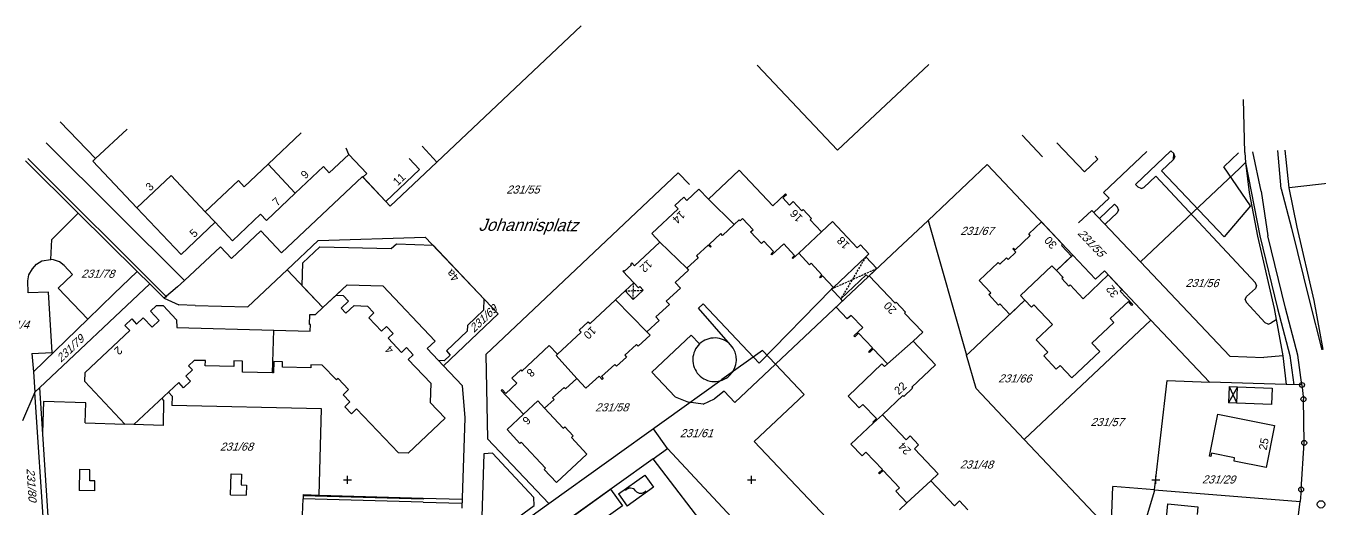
# Model space of a CAD drawing. Extents: x 4459737 to 4461180, y 5304018 to 5304640.
# Drawn here: x 4460520.4 to 4460840.4, y 5304493 to 5304612.3 of the extents above; entities that cross this region are included whole.
import ezdxf

# ---------------------------------------------------------------- set-up
doc = ezdxf.new("R2010")
doc.units = 0
doc.header["$MEASUREMENT"] = 0
doc.linetypes.add('DASHED', pattern=[0.75, 0.5, -0.25])
for name, color, linetype in [('1', 7, 'CONTINUOUS'), ('10', 7, 'CONTINUOUS'), ('14', 7, 'CONTINUOUS'), ('15', 7, 'CONTINUOUS'), ('3', 7, 'CONTINUOUS'), ('4', 7, 'CONTINUOUS'), ('5', 7, 'CONTINUOUS'), ('6', 7, 'CONTINUOUS'), ('7', 7, 'CONTINUOUS'), ('8', 7, 'CONTINUOUS'), ('9', 7, 'CONTINUOUS')]:
    doc.layers.add(name, color=color, linetype=linetype)
doc.styles.add('txt', font='TXT', dxfattribs={"height": 0.2})

# ---------------------------------------------------------------- blocks, each defined once
blk = doc.blocks.new('400')
at = {"layer": '15', "color": 7, "linetype": 'CONTINUOUS'}
for p, q in [((-1, 0), (0, 0)), ((0, 0), (0, 1)), ((0, 0), (1, 0)), ((0, -1), (0, 0))]:
    blk.add_line(p, q, dxfattribs=at)
blk = doc.blocks.new('251')
at = {"layer": '9', "color": 4, "linetype": 'CONTINUOUS'}
for centre, start, end in [((-1.249998, -0.968467), 37.767621, 142.232379), ((1.249998, 0.968467), 217.767621, 322.232379)]:
    blk.add_arc(centre, 1.581273, start, end, dxfattribs=at)
blk = doc.blocks.new('3')
at = {"layer": '1', "color": 2, "linetype": 'CONTINUOUS'}
blk.add_circle((0, 0), 0.917, dxfattribs=at)
blk = doc.blocks.new('10')
at = {"layer": '1', "color": 2, "linetype": 'CONTINUOUS'}
blk.add_circle((0, 0), 0.61, dxfattribs=at)

msp = doc.modelspace()

# ---------------------------------------------------------------- linework, layer by layer
at = {"layer": '10', "color": 30, "linetype": 'CONTINUOUS'}
for p, q in [((4460520.93, 5304579.45), (4460555.31, 5304545.17)), ((4460787.06, 5304571.11), (4460797.78, 5304581.26)), ((4460794.97, 5304573.09), (4460803.75, 5304581.42)), ((4460801.42, 5304576.46), (4460804.4, 5304579.28)), ((4460804.44, 5304580.69), (4460803.75, 5304581.42)), ((4460804.4, 5304579.28), (4460804.44, 5304580.69)), ((4460804.71, 5304579.98), (4460804.4, 5304579.28)), ((4460804.71, 5304579.98), (4460804.44, 5304580.69)), ((4460818.75, 5304579.23), (4460816.86, 5304577.44)), ((4460818.75, 5304579.23), (4460820.49, 5304580.88)), ((4460826.03, 5304571.43), (4460824, 5304581.12)), ((4460831, 5304571.99), (4460830.19, 5304581.44)), ((4460801.42, 5304576.46), (4460816.92, 5304560.07)), ((4460823.4, 5304567.75), (4460816.86, 5304577.44)), ((4460822.21, 5304578.5), (4460825.71, 5304560.32)), ((4460794.97, 5304573.09), (4460795.66, 5304572.37)), ((4460796.36, 5304572.06), (4460795.66, 5304572.37)), ((4460797.07, 5304572.33), (4460799.97, 5304575.08)), ((4460799.97, 5304575.08), (4460824.68, 5304548.74)), ((4460784.66, 5304566.1), (4460788.44, 5304569.66)), ((4460787.06, 5304571.11), (4460788.44, 5304569.66)), ((4460796.36, 5304572.06), (4460797.07, 5304572.33)), ((4460826.03, 5304571.43), (4460827.71, 5304560.38)), ((4460831, 5304571.99), (4460833.54, 5304562.22)), ((4460786.04, 5304564.64), (4460789.81, 5304568.21)), ((4460787.56, 5304563.32), (4460790.46, 5304566.07)), ((4460790.5, 5304567.48), (4460789.81, 5304568.21)), ((4460790.77, 5304566.77), (4460790.46, 5304566.07)), ((4460790.77, 5304566.77), (4460790.5, 5304567.48)), ((4460823.4, 5304567.75), (4460816.92, 5304560.07)), ((4460825.71, 5304560.32), (4460830.12, 5304542.39)), ((4460832.12, 5304542.45), (4460827.71, 5304560.38)), ((4460833.54, 5304562.22), (4460838.04, 5304544.18)), ((4460522.05, 5304552.17), (4460523.11, 5304553.31)), ((4460523.11, 5304553.31), (4460524.38, 5304554.16)), ((4460524.38, 5304554.16), (4460526.61, 5304554.48)), ((4460520.97, 5304549.23), (4460521.21, 5304550.74)), ((4460521.21, 5304550.74), (4460522.05, 5304552.17)), ((4460520.98, 5304546.23), (4460520.97, 5304549.23)), ((4460701.84, 5304528.81), (4460719.77, 5304547.18)), ((4460822.44, 5304545.32), (4460824.63, 5304547.34)), ((4460824.94, 5304548.03), (4460824.63, 5304547.34)), ((4460824.94, 5304548.03), (4460824.68, 5304548.74)), ((4460526.08, 5304546.43), (4460520.98, 5304546.23)), ((4460526.95, 5304531.47), (4460526.08, 5304546.43)), ((4460822.12, 5304544.63), (4460822.44, 5304545.32)), ((4460822.12, 5304544.63), (4460822.38, 5304543.92)), ((4460827.08, 5304538.81), (4460822.38, 5304543.92)), ((4460838.04, 5304544.18), (4460841.05, 5304532.14)), ((4460686.89, 5304542.47), (4460687.98, 5304543.5)), ((4460694.76, 5304533.4), (4460686.89, 5304542.47)), ((4460701.84, 5304528.81), (4460687.98, 5304543.5)), ((4460830.12, 5304542.39), (4460833.16, 5304530.75)), ((4460835.16, 5304530.81), (4460832.12, 5304542.45)), ((4460827.77, 5304538.49), (4460827.08, 5304538.81)), ((4460827.77, 5304538.49), (4460828.48, 5304538.75)), ((4460829.8, 5304539.56), (4460828.48, 5304538.75)), ((4460675.32, 5304526.61), (4460685.07, 5304535.8)), ((4460685.07, 5304535.8), (4460687.13, 5304533.62)), ((4460521.96, 5304531.27), (4460526.95, 5304531.47)), ((4460521.96, 5304531.27), (4460522.34, 5304526.69)), ((4460833.16, 5304530.75), (4460834.16, 5304523.53)), ((4460836.15, 5304523.46), (4460835.16, 5304530.81)), ((4460695.83, 5304519.15), (4460705.91, 5304528.59)), ((4460675.32, 5304526.61), (4460681.09, 5304520.5)), ((4460525.79, 5304474.15), (4460522.66, 5304521.66)), ((4460555.72, 5304521.7), (4460556.66, 5304520.69)), ((4460693.22, 5304521.91), (4460690.78, 5304520.02)), ((4460693.22, 5304521.91), (4460695.83, 5304519.15)), ((4460820.21, 5304523.01), (4460817.96, 5304519.03)), ((4460818.12, 5304523.08), (4460820.01, 5304518.95)), ((4460524.77, 5304519.35), (4460524.52, 5304511.64)), ((4460535.31, 5304519.02), (4460524.77, 5304519.35)), ((4460535.15, 5304514.05), (4460535.31, 5304519.02)), ((4460554.05, 5304520.13), (4460554.52, 5304519.62)), ((4460554.52, 5304519.62), (4460554.38, 5304513.44)), ((4460556.66, 5304520.69), (4460556.59, 5304518.39)), ((4460593.61, 5304517.54), (4460556.59, 5304518.39)), ((4460681.09, 5304520.5), (4460684.41, 5304519.16)), ((4460687.97, 5304518.74), (4460684.41, 5304519.16)), ((4460687.97, 5304518.74), (4460690.78, 5304520.02)), ((4460593.04, 5304496.21), (4460593.61, 5304517.54)), ((4460535.15, 5304514.05), (4460544.95, 5304513.75)), ((4460554.38, 5304513.44), (4460547.15, 5304513.67)), ((4460679.21, 5304507.77), (4460675.73, 5304512.64)), ((4460633.78, 5304506.44), (4460633.15, 5304488.36)), ((4460635.91, 5304506.59), (4460633.78, 5304506.44)), ((4460635.91, 5304506.59), (4460646.13, 5304495.64)), ((4460675.64, 5304505.22), (4460679.21, 5304507.77)), ((4460711.57, 5304473.06), (4460679.21, 5304507.77)), ((4460533.75, 5304502.5), (4460533.63, 5304497.31)), ((4460536.29, 5304502.44), (4460533.75, 5304502.5)), ((4460536.23, 5304499.75), (4460536.29, 5304502.44)), ((4460537.53, 5304499.72), (4460536.23, 5304499.75)), ((4460537.47, 5304497.23), (4460537.53, 5304499.72)), ((4460571.08, 5304496.29), (4460571.23, 5304501.47)), ((4460571.23, 5304501.47), (4460573.78, 5304501.4)), ((4460573.78, 5304501.4), (4460573.7, 5304498.71)), ((4460537.47, 5304497.23), (4460533.63, 5304497.31)), ((4460571.08, 5304496.29), (4460574.93, 5304496.18)), ((4460573.7, 5304498.71), (4460575, 5304498.67)), ((4460575, 5304498.67), (4460574.93, 5304496.18)), ((4460589.03, 5304496.02), (4460589.01, 5304495.32)), ((4460589.04, 5304496.32), (4460589.03, 5304496.02)), ((4460618.73, 5304495.18), (4460589.03, 5304496.02)), ((4460589.04, 5304496.32), (4460593.04, 5304496.21)), ((4460593.04, 5304496.21), (4460618.74, 5304495.48)), ((4460646.23, 5304493.62), (4460646.13, 5304495.64)), ((4460588.84, 5304489.32), (4460589.01, 5304495.32)), ((4460618.71, 5304494.48), (4460589.01, 5304495.32)), ((4460618.71, 5304494.48), (4460628.32, 5304494.21)), ((4460618.74, 5304495.48), (4460618.73, 5304495.18)), ((4460618.74, 5304495.48), (4460628.36, 5304495.21)), ((4460634.7, 5304485.26), (4460646.23, 5304493.62))]:
    msp.add_line(p, q, dxfattribs=at)
at = {"layer": '10', "color": 1, "linetype": 'CONTINUOUS'}
for centre, start, end in [((4460690.84, 5304529.69), 88.3629, 133.3337), ((4460690.83, 5304529.69), 43.3632, 88.3458), ((4460690.84, 5304529.69), 133.3632, 178.3458), ((4460690.83, 5304529.7), 313.3753, 43.3215), ((4460690.84, 5304529.69), 178.2535, 223.1836), ((4460690.83, 5304529.7), 223.3632, 268.3458), ((4460690.83, 5304529.7), 268.26, 313.3381)]:
    msp.add_arc(centre, 5.4, start, end, dxfattribs=at)
at = {"layer": '3', "color": 7, "linetype": 'CONTINUOUS'}
for p, q in [((4460622.11, 5304578.62), (4460657.82, 5304612.31)), ((4460721.26, 5304581.52), (4460701.36, 5304602.58)), ((4460721.26, 5304581.52), (4460743.81, 5304602.79)), ((4460821.98, 5304581.01), (4460821.68, 5304594.05)), ((4460559.68, 5304549.29), (4460525.44, 5304583.4)), ((4460622.11, 5304578.62), (4460618.46, 5304582.51)), ((4460520.32, 5304578.92), (4460533.38, 5304565.99)), ((4460821.98, 5304581.01), (4460822.21, 5304578.5)), ((4460832.99, 5304572.22), (4460831.98, 5304581.54)), ((4460610.59, 5304567.73), (4460622.11, 5304578.62)), ((4460634.2, 5304531.03), (4460681.85, 5304575.94)), ((4460684.59, 5304573.02), (4460681.85, 5304575.94)), ((4460743.66, 5304564.19), (4460758.28, 5304577.99)), ((4460758.28, 5304577.99), (4460779.45, 5304555.61)), ((4460796.17, 5304553.92), (4460820.74, 5304577.12)), ((4460822.21, 5304578.5), (4460820.74, 5304577.12)), ((4460822.21, 5304578.5), (4460823.06, 5304571.09)), ((4460881.74, 5304577.81), (4460832.99, 5304572.22)), ((4460583.72, 5304556.15), (4460603.72, 5304575)), ((4460603.72, 5304575), (4460610.59, 5304567.73)), ((4460823.06, 5304571.09), (4460825.14, 5304560.3)), ((4460834.98, 5304562.46), (4460832.99, 5304572.22)), ((4460533.38, 5304565.99), (4460526.91, 5304559.45)), ((4460547.96, 5304551.57), (4460533.38, 5304565.99)), ((4460784.14, 5304566.65), (4460780.87, 5304563.56)), ((4460784.14, 5304566.65), (4460796.17, 5304553.92)), ((4460743.66, 5304564.19), (4460736.1, 5304557.05)), ((4460743.66, 5304564.19), (4460753.17, 5304530.87)), ((4460571.31, 5304554.74), (4460578.58, 5304561.6)), ((4460578.58, 5304561.6), (4460583.72, 5304556.15)), ((4460592.8, 5304559.21), (4460619.27, 5304560.04)), ((4460619.27, 5304560.04), (4460637.28, 5304541.05)), ((4460825.14, 5304560.3), (4460829.29, 5304542.36)), ((4460839.17, 5304544.36), (4460834.98, 5304562.46)), ((4460526.61, 5304554.48), (4460526.91, 5304559.45)), ((4460568.56, 5304557.66), (4460559.68, 5304549.29)), ((4460568.56, 5304557.66), (4460571.31, 5304554.74)), ((4460585.09, 5304551.95), (4460592.8, 5304559.21)), ((4460705.91, 5304528.59), (4460736.1, 5304557.05)), ((4460527.3, 5304554.44), (4460526.61, 5304554.48)), ((4460528.74, 5304553.93), (4460527.3, 5304554.44)), ((4460529.95, 5304552.99), (4460528.74, 5304553.93)), ((4460779.45, 5304555.61), (4460775.4, 5304551.78)), ((4460785.08, 5304549.66), (4460779.45, 5304555.61)), ((4460796.17, 5304553.92), (4460818.27, 5304530.57)), ((4460528.44, 5304547.43), (4460532.02, 5304550.77)), ((4460532.02, 5304550.77), (4460529.95, 5304552.99)), ((4460547.96, 5304551.57), (4460542.23, 5304546.01)), ((4460551.1, 5304548.46), (4460547.96, 5304551.57)), ((4460585.09, 5304551.95), (4460575.38, 5304542.79)), ((4460585.09, 5304551.95), (4460593.93, 5304542.6)), ((4460766.53, 5304545.62), (4460774.31, 5304552.93)), ((4460774.31, 5304552.93), (4460775.4, 5304551.78)), ((4460785.08, 5304549.66), (4460787.26, 5304551.71)), ((4460787.26, 5304551.71), (4460798.78, 5304539.52)), ((4460551.1, 5304548.46), (4460523.79, 5304522.74)), ((4460535.8, 5304539.76), (4460528.44, 5304547.43)), ((4460551.1, 5304548.46), (4460554.66, 5304544.94)), ((4460558, 5304547.71), (4460554.66, 5304544.94)), ((4460558, 5304547.71), (4460559.68, 5304549.29)), ((4460593.93, 5304542.6), (4460599.93, 5304548.27)), ((4460599.93, 5304548.27), (4460608.8, 5304548)), ((4460608.8, 5304548), (4460621.72, 5304534.33)), ((4460542.23, 5304546.01), (4460535.8, 5304539.76)), ((4460554.66, 5304544.94), (4460558.29, 5304543.32)), ((4460767.61, 5304544.47), (4460753.87, 5304531.53)), ((4460767.61, 5304544.47), (4460766.53, 5304545.62)), ((4460841.41, 5304532.2), (4460839.17, 5304544.36)), ((4460562.33, 5304543.12), (4460558.29, 5304543.32)), ((4460562.33, 5304543.12), (4460575.38, 5304542.79)), ((4460637.28, 5304541.05), (4460623.73, 5304528.22)), ((4460829.29, 5304542.36), (4460831.4, 5304530.7)), ((4460522.34, 5304526.69), (4460535.8, 5304539.76)), ((4460798.78, 5304539.52), (4460767.45, 5304509.97)), ((4460813.25, 5304524.19), (4460798.78, 5304539.52)), ((4460619.71, 5304532.46), (4460621.72, 5304534.33)), ((4460623.73, 5304528.22), (4460619.71, 5304532.46)), ((4460634.2, 5304531.03), (4460634.69, 5304510.14)), ((4460702.68, 5304531.99), (4460692.66, 5304524.81)), ((4460705.91, 5304528.59), (4460702.68, 5304531.99)), ((4460753.17, 5304530.87), (4460753.87, 5304531.53)), ((4460755.54, 5304522.55), (4460753.17, 5304530.87)), ((4460628.35, 5304523.34), (4460623.73, 5304528.22)), ((4460705.91, 5304528.59), (4460712.97, 5304521.08)), ((4460818.27, 5304530.57), (4460826.71, 5304530.26)), ((4460831.4, 5304530.7), (4460826.71, 5304530.26)), ((4460831.4, 5304530.7), (4460832.22, 5304523.59)), ((4460522.34, 5304526.69), (4460522.66, 5304521.66)), ((4460649.81, 5304494.1), (4460692.66, 5304524.81)), ((4460799.67, 5304497.51), (4460802.8, 5304524.55)), ((4460802.8, 5304524.55), (4460813.25, 5304524.19)), ((4460522.66, 5304521.66), (4460519.64, 5304514.55)), ((4460523.79, 5304522.74), (4460522.66, 5304521.66)), ((4460523.79, 5304522.74), (4460526.96, 5304474.68)), ((4460628.35, 5304523.34), (4460629.03, 5304515.35)), ((4460755.54, 5304522.55), (4460767.45, 5304509.97)), ((4460832.22, 5304523.59), (4460813.25, 5304524.19)), ((4460836.15, 5304523.46), (4460832.22, 5304523.59)), ((4460836.15, 5304523.46), (4460836.51, 5304519.93)), ((4460700.63, 5304509.43), (4460712.97, 5304521.08)), ((4460836.71, 5304509.12), (4460836.51, 5304519.93)), ((4460629.03, 5304515.35), (4460628.28, 5304492.94)), ((4460634.69, 5304510.14), (4460649.81, 5304494.1)), ((4460700.63, 5304509.43), (4460724.73, 5304484.04)), ((4460788.98, 5304487.24), (4460767.45, 5304509.97)), ((4460835.96, 5304497.61), (4460836.71, 5304509.12)), ((4460675.64, 5304505.22), (4460641.63, 5304480.88)), ((4460691.19, 5304484.87), (4460675.64, 5304505.22)), ((4460788.98, 5304487.24), (4460789.38, 5304498.34)), ((4460799.67, 5304497.51), (4460789.38, 5304498.34)), ((4460793.81, 5304477.72), (4460799.64, 5304497.21)), ((4460799.64, 5304497.21), (4460799.67, 5304497.51)), ((4460799.67, 5304497.51), (4460835.69, 5304494.65)), ((4460835.96, 5304497.61), (4460835.69, 5304494.65)), ((4460638.23, 5304485.81), (4460649.81, 5304494.1)), ((4460833.17, 5304473.76), (4460835.69, 5304494.65))]:
    msp.add_line(p, q, dxfattribs=at)
at = {"layer": '5', "color": 1, "linetype": 'CONTINUOUS'}
for p, q in [((4460537.67, 5304579.45), (4460528.97, 5304588.6)), ((4460537.67, 5304579.45), (4460545.49, 5304586.74)), ((4460580.39, 5304578.1), (4460588.58, 5304585.82)), ((4460771.93, 5304579.94), (4460766.92, 5304585.24)), ((4460600.31, 5304580.51), (4460599.71, 5304582.03)), ((4460782.32, 5304576.18), (4460775.53, 5304583.34)), ((4460536.98, 5304578.8), (4460537.67, 5304579.45)), ((4460547.91, 5304567.27), (4460536.98, 5304578.8)), ((4460600.31, 5304580.51), (4460595.5, 5304575.96)), ((4460604.76, 5304575.79), (4460600.31, 5304580.51)), ((4460615.27, 5304579.49), (4460617.84, 5304576.77)), ((4460785.68, 5304579.35), (4460782.32, 5304576.18)), ((4460784.99, 5304580.08), (4460785.68, 5304579.35)), ((4460574.45, 5304572.5), (4460580.39, 5304578.1)), ((4460580.39, 5304578.1), (4460587.11, 5304570.94)), ((4460594.05, 5304577.5), (4460587.11, 5304570.94)), ((4460595.5, 5304575.96), (4460594.05, 5304577.5)), ((4460603.82, 5304574.9), (4460604.76, 5304575.79)), ((4460617.84, 5304576.77), (4460609.5, 5304568.88)), ((4460689.35, 5304569.39), (4460696.94, 5304576.59)), ((4460696.94, 5304576.59), (4460705.24, 5304567.77)), ((4460547.91, 5304567.27), (4460556.36, 5304575.25)), ((4460556.36, 5304575.25), (4460564.82, 5304566.31)), ((4460564.82, 5304566.31), (4460573.01, 5304574.03)), ((4460573.01, 5304574.03), (4460574.45, 5304572.5)), ((4460609.5, 5304568.88), (4460603.82, 5304574.9)), ((4460587.11, 5304570.94), (4460579.94, 5304564.17)), ((4460681.03, 5304567.85), (4460683.22, 5304569.91)), ((4460683.22, 5304569.91), (4460683.97, 5304569.11)), ((4460683.97, 5304569.11), (4460686.96, 5304571.93)), ((4460686.96, 5304571.93), (4460689.35, 5304569.39)), ((4460695.67, 5304563.12), (4460689.35, 5304569.39)), ((4460705.24, 5304567.77), (4460708.39, 5304570.73)), ((4460708.6, 5304570.53), (4460707.75, 5304569.73)), ((4460707.75, 5304569.73), (4460709.38, 5304567.98)), ((4460708.39, 5304570.73), (4460708.6, 5304570.53)), ((4460558.83, 5304555.75), (4460547.91, 5304567.27)), ((4460564.82, 5304566.31), (4460567.24, 5304563.7)), ((4460675.3, 5304560.93), (4460681.79, 5304567.05)), ((4460681.79, 5304567.05), (4460681.03, 5304567.85)), ((4460709.38, 5304567.98), (4460710.29, 5304568.84)), ((4460710.29, 5304568.84), (4460712.4, 5304566.58)), ((4460712.4, 5304566.58), (4460712.73, 5304566.89)), ((4460712.73, 5304566.89), (4460714.82, 5304564.66)), ((4460567.24, 5304563.7), (4460558.83, 5304555.75)), ((4460571.56, 5304559.13), (4460567.24, 5304563.7)), ((4460578.5, 5304565.69), (4460571.56, 5304559.13)), ((4460579.94, 5304564.17), (4460578.5, 5304565.69)), ((4460695.67, 5304563.12), (4460692.79, 5304560.48)), ((4460696.94, 5304564.29), (4460695.67, 5304563.12)), ((4460697.15, 5304564.07), (4460696.94, 5304564.29)), ((4460697.77, 5304564.63), (4460697.15, 5304564.07)), ((4460700.35, 5304561.88), (4460697.77, 5304564.63)), ((4460714.82, 5304564.66), (4460714.49, 5304564.35)), ((4460714.49, 5304564.35), (4460717.31, 5304561.34)), ((4460717.31, 5304561.34), (4460720.04, 5304563.94)), ((4460720.04, 5304563.94), (4460726.15, 5304557.4)), ((4460768.56, 5304560.87), (4460771.69, 5304563.82)), ((4460771.69, 5304563.82), (4460776.97, 5304558.23)), ((4460677.29, 5304558.82), (4460675.3, 5304560.93)), ((4460692.38, 5304560.92), (4460689.47, 5304558.24)), ((4460692.79, 5304560.48), (4460692.38, 5304560.92)), ((4460699.75, 5304561.31), (4460700.35, 5304561.88)), ((4460702.43, 5304558.44), (4460699.75, 5304561.31)), ((4460717.31, 5304561.34), (4460711.68, 5304556.07)), ((4460765.16, 5304556.9), (4460768.94, 5304560.47)), ((4460768.94, 5304560.47), (4460768.56, 5304560.87)), ((4460588.98, 5304553.66), (4460593.17, 5304557.64)), ((4460593.17, 5304557.64), (4460610.86, 5304557.19)), ((4460610.86, 5304557.19), (4460612.11, 5304558.35)), ((4460612.11, 5304558.35), (4460621.18, 5304558.08)), ((4460621.18, 5304558.08), (4460633.76, 5304544.78)), ((4460670.99, 5304552.95), (4460677.29, 5304558.82)), ((4460677.29, 5304558.82), (4460683.93, 5304552.34)), ((4460689.28, 5304558.07), (4460686.37, 5304555.39)), ((4460689.79, 5304557.52), (4460689.28, 5304558.07)), ((4460689.47, 5304558.24), (4460689.98, 5304557.69)), ((4460689.98, 5304557.69), (4460689.79, 5304557.52)), ((4460703.04, 5304559.01), (4460702.43, 5304558.44)), ((4460705.4, 5304556.48), (4460703.04, 5304559.01)), ((4460704.8, 5304555.91), (4460705.4, 5304556.48)), ((4460707.93, 5304558.38), (4460705.03, 5304555.67)), ((4460710.6, 5304555.53), (4460707.93, 5304558.38)), ((4460726.15, 5304557.4), (4460726.95, 5304558.14)), ((4460726.95, 5304558.14), (4460729.02, 5304555.93)), ((4460764.61, 5304557.14), (4460764.78, 5304557.3)), ((4460765.38, 5304556.32), (4460764.61, 5304557.14)), ((4460764.78, 5304557.3), (4460765.16, 5304556.9)), ((4460776.97, 5304558.23), (4460776.68, 5304557.95)), ((4460776.68, 5304557.95), (4460779.16, 5304555.34)), ((4460588.81, 5304548.02), (4460588.98, 5304553.66)), ((4460668.57, 5304551.58), (4460670.32, 5304553.22)), ((4460670.12, 5304553.44), (4460670.35, 5304553.65)), ((4460670.32, 5304553.22), (4460670.12, 5304553.44)), ((4460670.35, 5304553.65), (4460670.99, 5304552.95)), ((4460686.77, 5304554.95), (4460683.93, 5304552.34)), ((4460686.37, 5304555.39), (4460686.77, 5304554.95)), ((4460705.03, 5304555.67), (4460704.8, 5304555.91)), ((4460709.99, 5304554.95), (4460710.6, 5304555.53)), ((4460710.2, 5304554.72), (4460709.99, 5304554.95)), ((4460711.68, 5304556.07), (4460710.2, 5304554.72)), ((4460714.28, 5304553.21), (4460711.68, 5304556.07)), ((4460714.72, 5304553.62), (4460714.28, 5304553.21)), ((4460717.39, 5304550.69), (4460714.72, 5304553.62)), ((4460729.02, 5304555.93), (4460728.22, 5304555.18)), ((4460756.28, 5304549.28), (4460761, 5304553.72)), ((4460761, 5304553.72), (4460761.37, 5304553.32)), ((4460761.37, 5304553.32), (4460763.08, 5304554.94)), ((4460763.08, 5304554.94), (4460763.48, 5304554.52)), ((4460763.48, 5304554.52), (4460765.38, 5304556.32)), ((4460779.16, 5304555.34), (4460775.4, 5304551.78)), ((4460668.15, 5304551.59), (4460668.37, 5304551.79)), ((4460670.82, 5304548.73), (4460668.15, 5304551.59)), ((4460668.37, 5304551.79), (4460668.57, 5304551.58)), ((4460684.38, 5304551.85), (4460681.1, 5304548.83)), ((4460683.93, 5304552.34), (4460684.38, 5304551.85)), ((4460716.84, 5304550.18), (4460717.39, 5304550.69)), ((4460717, 5304550), (4460716.84, 5304550.18)), ((4460717.56, 5304550.5), (4460717, 5304550)), ((4460720.22, 5304547.58), (4460717.56, 5304550.5)), ((4460729.11, 5304550.46), (4460735.5, 5304543.71)), ((4460775.4, 5304551.78), (4460777.04, 5304550.06)), ((4460777.04, 5304550.06), (4460776.75, 5304549.79)), ((4460782.06, 5304544.8), (4460788.23, 5304550.69)), ((4460788.23, 5304550.69), (4460791.62, 5304547.09)), ((4460593.93, 5304542.6), (4460588.81, 5304548.02)), ((4460599.93, 5304548.27), (4460597.19, 5304545.68)), ((4460670.68, 5304544.6), (4460673.18, 5304546.89)), ((4460671.98, 5304547.5), (4460670.82, 5304548.73)), ((4460672.31, 5304547.81), (4460671.98, 5304547.5)), ((4460673.18, 5304546.89), (4460672.31, 5304547.81)), ((4460682.39, 5304547.42), (4460678.87, 5304544.18)), ((4460681.1, 5304548.83), (4460682.39, 5304547.42)), ((4460759.14, 5304546.25), (4460756.28, 5304549.28)), ((4460776.75, 5304549.79), (4460778.51, 5304547.94)), ((4460778.51, 5304547.94), (4460778.8, 5304548.22)), ((4460778.8, 5304548.22), (4460782.06, 5304544.8)), ((4460791.62, 5304547.09), (4460791.2, 5304546.7)), ((4460593.93, 5304542.6), (4460597.19, 5304545.68)), ((4460597.19, 5304545.68), (4460598.96, 5304545.62)), ((4460600.29, 5304544.21), (4460598.43, 5304542.46)), ((4460598.96, 5304545.62), (4460600.29, 5304544.21)), ((4460633.76, 5304544.78), (4460633.69, 5304541.93)), ((4460660.03, 5304538.63), (4460666.34, 5304544.54)), ((4460666.34, 5304544.54), (4460668.68, 5304546.73)), ((4460666.34, 5304544.54), (4460674.08, 5304536.63)), ((4460668.68, 5304546.73), (4460670.68, 5304544.6)), ((4460678.87, 5304544.18), (4460679.64, 5304543.34)), ((4460720.89, 5304542.71), (4460722.52, 5304544.25)), ((4460722.52, 5304544.25), (4460722.06, 5304544.75)), ((4460735.5, 5304543.71), (4460735.72, 5304543.92)), ((4460735.72, 5304543.92), (4460738.06, 5304541.45)), ((4460758.67, 5304545.81), (4460759.14, 5304546.25)), ((4460761.11, 5304543.23), (4460758.67, 5304545.81)), ((4460767.61, 5304544.47), (4460763.84, 5304540.92)), ((4460769.23, 5304542.74), (4460767.61, 5304544.47)), ((4460793.2, 5304544.09), (4460788.74, 5304539.88)), ((4460791.2, 5304546.7), (4460794.34, 5304543.38)), ((4460794.09, 5304543.14), (4460793.2, 5304544.09)), ((4460551.26, 5304541.74), (4460552.73, 5304543.13)), ((4460553.45, 5304539.41), (4460551.26, 5304541.74)), ((4460552.73, 5304543.13), (4460554.41, 5304543.09)), ((4460554.41, 5304543.09), (4460557.74, 5304539.56)), ((4460590.62, 5304538.43), (4460590.72, 5304540.92)), ((4460590.72, 5304540.92), (4460592.12, 5304540.89)), ((4460592.12, 5304540.89), (4460593.93, 5304542.6)), ((4460598.43, 5304542.46), (4460599.61, 5304541.21)), ((4460599.61, 5304541.21), (4460601.65, 5304543.13)), ((4460601.65, 5304543.13), (4460604.95, 5304542.95)), ((4460604.95, 5304542.95), (4460606.53, 5304541.28)), ((4460606.53, 5304541.28), (4460605.27, 5304540.09)), ((4460633.69, 5304541.93), (4460629.69, 5304538.14)), ((4460679.64, 5304543.34), (4460676.34, 5304540.3)), ((4460723.67, 5304539.78), (4460720.89, 5304542.71)), ((4460724.61, 5304540.68), (4460723.67, 5304539.78)), ((4460727.47, 5304537.66), (4460724.61, 5304540.68)), ((4460738.06, 5304541.45), (4460737.84, 5304541.24)), ((4460737.84, 5304541.24), (4460742.34, 5304536.49)), ((4460761.4, 5304543.5), (4460761.11, 5304543.23)), ((4460763.84, 5304540.92), (4460761.4, 5304543.5)), ((4460769.83, 5304543.3), (4460769.23, 5304542.74)), ((4460774.43, 5304538.4), (4460769.83, 5304543.3)), ((4460794.34, 5304543.38), (4460794.09, 5304543.14)), ((4460544.93, 5304538.2), (4460546.64, 5304539.81)), ((4460546.14, 5304536.92), (4460544.93, 5304538.2)), ((4460546.64, 5304539.81), (4460547.85, 5304538.53)), ((4460547.85, 5304538.53), (4460549.48, 5304540.07)), ((4460549.48, 5304540.07), (4460551.67, 5304537.74)), ((4460551.67, 5304537.74), (4460553.45, 5304539.41)), ((4460557.74, 5304539.56), (4460557.78, 5304537.7)), ((4460557.78, 5304537.7), (4460581.77, 5304537.05)), ((4460590.88, 5304538.42), (4460590.62, 5304538.43)), ((4460590.81, 5304536.8), (4460590.88, 5304538.42)), ((4460605.27, 5304540.09), (4460608.41, 5304536.76)), ((4460608.41, 5304536.76), (4460609.68, 5304537.96)), ((4460609.68, 5304537.96), (4460611.32, 5304536.22)), ((4460629.69, 5304538.14), (4460629.65, 5304536.73)), ((4460657.36, 5304537.02), (4460659.59, 5304539.1)), ((4460659.59, 5304539.1), (4460660.03, 5304538.63)), ((4460677.13, 5304539.43), (4460674.08, 5304536.63)), ((4460676.34, 5304540.3), (4460677.13, 5304539.43)), ((4460725.3, 5304535.6), (4460727.47, 5304537.66)), ((4460770.41, 5304534.62), (4460774.43, 5304538.4)), ((4460789.64, 5304538.94), (4460784.17, 5304533.77)), ((4460788.74, 5304539.88), (4460789.64, 5304538.94)), ((4460535.09, 5304526.5), (4460546.14, 5304536.92)), ((4460581.48, 5304526.49), (4460581.77, 5304537.05)), ((4460581.77, 5304537.05), (4460590.81, 5304536.8)), ((4460611.32, 5304536.22), (4460610.05, 5304535.02)), ((4460610.05, 5304535.02), (4460613.36, 5304531.52)), ((4460629.65, 5304536.73), (4460624.49, 5304531.88)), ((4460651.96, 5304531.07), (4460657.8, 5304536.54)), ((4460657.8, 5304536.54), (4460657.36, 5304537.02)), ((4460674.89, 5304535.74), (4460671.94, 5304533.04)), ((4460674.08, 5304536.63), (4460674.89, 5304535.74)), ((4460725.51, 5304535.38), (4460725.3, 5304535.6)), ((4460726.45, 5304536.27), (4460725.51, 5304535.38)), ((4460729.92, 5304532.62), (4460726.45, 5304536.27)), ((4460739.99, 5304534.26), (4460733.62, 5304528.72)), ((4460742.34, 5304536.49), (4460739.99, 5304534.26)), ((4460739.99, 5304534.26), (4460745.49, 5304528.45)), ((4460773.27, 5304531.57), (4460770.41, 5304534.62)), ((4460613.36, 5304531.52), (4460614.62, 5304532.72)), ((4460614.62, 5304532.72), (4460616.29, 5304530.95)), ((4460616.29, 5304530.95), (4460615.02, 5304529.74)), ((4460622.53, 5304529.48), (4460619.71, 5304532.46)), ((4460625.45, 5304530.86), (4460623.93, 5304529.43)), ((4460624.49, 5304531.88), (4460625.45, 5304530.86)), ((4460643.17, 5304526.88), (4460649.95, 5304533.22)), ((4460649.95, 5304533.22), (4460651.96, 5304531.07)), ((4460651.96, 5304531.07), (4460651.61, 5304530.74)), ((4460671.54, 5304533.48), (4460668.64, 5304530.82)), ((4460668.64, 5304530.82), (4460669.04, 5304530.37)), ((4460671.94, 5304533.04), (4460671.54, 5304533.48)), ((4460728.98, 5304531.72), (4460729.92, 5304532.62)), ((4460729.16, 5304531.53), (4460728.98, 5304531.72)), ((4460730.1, 5304532.43), (4460729.16, 5304531.53)), ((4460733.62, 5304528.72), (4460730.1, 5304532.43)), ((4460772.29, 5304530.65), (4460773.27, 5304531.57)), ((4460786.11, 5304531.71), (4460779.24, 5304525.22)), ((4460784.17, 5304533.77), (4460786.11, 5304531.71)), ((4460562.1, 5304529.55), (4460560.67, 5304528.22)), ((4460560.67, 5304528.22), (4460561.63, 5304527.19)), ((4460564.86, 5304529.51), (4460562.1, 5304529.55)), ((4460564.84, 5304528.15), (4460564.86, 5304529.51)), ((4460571.86, 5304528.05), (4460564.84, 5304528.15)), ((4460571.88, 5304529.39), (4460571.86, 5304528.05)), ((4460574.08, 5304529.36), (4460571.88, 5304529.39)), ((4460574.04, 5304526.6), (4460574.08, 5304529.36)), ((4460581.81, 5304529.27), (4460581.75, 5304526.48)), ((4460583.95, 5304529.22), (4460581.81, 5304529.27)), ((4460583.92, 5304527.84), (4460583.95, 5304529.22)), ((4460590.96, 5304527.69), (4460583.92, 5304527.84)), ((4460590.98, 5304528.44), (4460590.96, 5304527.69)), ((4460593.79, 5304528.38), (4460590.98, 5304528.44)), ((4460597.29, 5304524.71), (4460593.79, 5304528.38)), ((4460615.02, 5304529.74), (4460620.62, 5304523.88)), ((4460623.93, 5304529.43), (4460622.53, 5304529.48)), ((4460651.61, 5304530.74), (4460656.76, 5304525.08)), ((4460666.16, 5304528.55), (4460662.87, 5304525.53)), ((4460666.57, 5304528.1), (4460666.16, 5304528.55)), ((4460669.04, 5304530.37), (4460666.57, 5304528.1)), ((4460723.85, 5304520.66), (4460732.24, 5304528.65)), ((4460732.24, 5304528.65), (4460732.86, 5304528)), ((4460732.86, 5304528), (4460733.62, 5304528.72)), ((4460745.49, 5304528.45), (4460739.6, 5304522.89)), ((4460775.38, 5304527.35), (4460772.29, 5304530.65)), ((4460776.37, 5304528.28), (4460775.38, 5304527.35)), ((4460779.24, 5304525.22), (4460776.37, 5304528.28)), ((4460535.01, 5304524.3), (4460535.09, 5304526.5)), ((4460561.19, 5304524.38), (4460559.46, 5304522.76)), ((4460561.63, 5304527.19), (4460559.99, 5304525.66)), ((4460559.99, 5304525.66), (4460561.19, 5304524.38)), ((4460581.48, 5304526.49), (4460574.04, 5304526.6)), ((4460581.75, 5304526.48), (4460581.48, 5304526.49)), ((4460597.69, 5304525.09), (4460597.29, 5304524.71)), ((4460600.3, 5304522.35), (4460597.69, 5304525.09)), ((4460640.7, 5304525.13), (4460642.9, 5304527.18)), ((4460641.88, 5304523.87), (4460640.7, 5304525.13)), ((4460642.9, 5304527.18), (4460643.17, 5304526.88)), ((4460656.76, 5304525.08), (4460653.93, 5304522.48)), ((4460659, 5304522.65), (4460656.76, 5304525.08)), ((4460662.28, 5304525.66), (4460659, 5304522.65)), ((4460663.03, 5304524.85), (4460662.28, 5304525.66)), ((4460662.87, 5304525.53), (4460663.28, 5304525.08)), ((4460663.28, 5304525.08), (4460663.03, 5304524.85)), ((4460544.95, 5304513.75), (4460535.01, 5304524.3)), ((4460558.26, 5304524.04), (4460547.15, 5304513.67)), ((4460559.46, 5304522.76), (4460558.26, 5304524.04)), ((4460598.92, 5304521.04), (4460600.3, 5304522.35)), ((4460620.62, 5304523.88), (4460620.5, 5304519.11)), ((4460638.06, 5304522.11), (4460638.32, 5304522.35)), ((4460643.56, 5304516.21), (4460638.06, 5304522.11)), ((4460638.32, 5304522.35), (4460639.22, 5304521.38)), ((4460639.22, 5304521.38), (4460641.88, 5304523.87)), ((4460653.59, 5304522.85), (4460650.77, 5304520.26)), ((4460653.93, 5304522.48), (4460653.59, 5304522.85)), ((4460739.81, 5304522.67), (4460737.63, 5304520.61)), ((4460739.6, 5304522.89), (4460739.81, 5304522.67)), ((4460820.01, 5304518.95), (4460820.21, 5304523.01)), ((4460820.21, 5304523.01), (4460828.77, 5304522.65)), ((4460828.77, 5304522.65), (4460828.61, 5304518.6)), ((4460600.6, 5304519.28), (4460598.92, 5304521.04)), ((4460599.33, 5304518.07), (4460600.6, 5304519.28)), ((4460600.97, 5304516.35), (4460599.33, 5304518.07)), ((4460620.5, 5304519.11), (4460624.16, 5304515.27)), ((4460643.56, 5304516.21), (4460647.12, 5304519.53)), ((4460647.12, 5304519.53), (4460648.76, 5304517.74)), ((4460651.11, 5304519.89), (4460648.76, 5304517.74)), ((4460650.77, 5304520.26), (4460651.11, 5304519.89)), ((4460726.6, 5304517.77), (4460723.85, 5304520.66)), ((4460727.54, 5304518.66), (4460726.6, 5304517.77)), ((4460730.91, 5304515.12), (4460727.54, 5304518.66)), ((4460737.43, 5304520.82), (4460732.36, 5304516.03)), ((4460737.63, 5304520.61), (4460737.43, 5304520.82)), ((4460828.61, 5304518.6), (4460820.01, 5304518.95)), ((4460602.24, 5304517.56), (4460600.97, 5304516.35)), ((4460612.65, 5304506.65), (4460602.24, 5304517.56)), ((4460624.16, 5304515.27), (4460615.02, 5304506.59)), ((4460639.5, 5304512.42), (4460643.56, 5304516.21)), ((4460648.76, 5304517.74), (4460653.36, 5304512.73)), ((4460729.97, 5304514.22), (4460730.91, 5304515.12)), ((4460732.36, 5304516.03), (4460730.11, 5304514.08)), ((4460732.36, 5304516.03), (4460738.2, 5304509.85)), ((4460813.29, 5304505.84), (4460815.36, 5304516.23)), ((4460815.36, 5304516.23), (4460829.39, 5304513.43)), ((4460547.15, 5304513.67), (4460544.95, 5304513.75)), ((4460642.68, 5304509.01), (4460639.5, 5304512.42)), ((4460653.36, 5304512.73), (4460653.75, 5304513.08)), ((4460653.75, 5304513.08), (4460655.81, 5304510.83)), ((4460724.58, 5304508.83), (4460730.11, 5304514.08)), ((4460730.11, 5304514.08), (4460729.97, 5304514.22)), ((4460829.39, 5304513.43), (4460827.32, 5304503.04)), ((4460643.02, 5304509.33), (4460642.68, 5304509.01)), ((4460649.02, 5304502.91), (4460643.02, 5304509.33)), ((4460655.81, 5304510.83), (4460655.43, 5304510.48)), ((4460655.43, 5304510.48), (4460659.21, 5304506.36)), ((4460727.32, 5304505.94), (4460724.58, 5304508.83)), ((4460738.2, 5304509.85), (4460739.23, 5304510.83)), ((4460739.23, 5304510.83), (4460741.31, 5304508.63)), ((4460741.31, 5304508.63), (4460740.28, 5304507.66)), ((4460615.02, 5304506.59), (4460612.65, 5304506.65)), ((4460659.21, 5304506.36), (4460651.69, 5304499.35)), ((4460728.27, 5304506.83), (4460727.32, 5304505.94)), ((4460732.36, 5304502.51), (4460728.27, 5304506.83)), ((4460740.28, 5304507.66), (4460746.16, 5304501.43)), ((4460813.58, 5304505.78), (4460813.29, 5304505.84)), ((4460813.74, 5304506.57), (4460813.58, 5304505.78)), ((4460819.5, 5304505.42), (4460813.74, 5304506.57)), ((4460819.34, 5304504.63), (4460819.5, 5304505.42)), ((4460648.67, 5304502.58), (4460649.02, 5304502.91)), ((4460651.69, 5304499.35), (4460648.67, 5304502.58)), ((4460731.42, 5304501.62), (4460732.36, 5304502.51)), ((4460732.54, 5304502.32), (4460731.6, 5304501.43)), ((4460736.61, 5304498.03), (4460732.54, 5304502.32)), ((4460827.32, 5304503.04), (4460819.34, 5304504.63)), ((4460731.6, 5304501.43), (4460731.42, 5304501.62)), ((4460744.35, 5304499.72), (4460738.37, 5304494.29)), ((4460746.16, 5304501.43), (4460744.35, 5304499.72)), ((4460744.35, 5304499.72), (4460750.17, 5304493.57)), ((4460653.51, 5304489.38), (4460665.1, 5304497.68)), ((4460665.1, 5304497.68), (4460668.03, 5304493.58)), ((4460735.67, 5304497.14), (4460736.61, 5304498.03)), ((4460738.37, 5304494.29), (4460735.67, 5304497.14)), ((4460668.03, 5304493.58), (4460656.44, 5304485.28)), ((4460736.55, 5304492.57), (4460738.37, 5304494.29)), ((4460750.17, 5304493.57), (4460751.42, 5304494.75)), ((4460751.42, 5304494.75), (4460753.49, 5304492.56)), ((4460802.39, 5304488.03), (4460802.97, 5304494.07)), ((4460802.97, 5304494.07), (4460810.4, 5304493.32)), ((4460810.4, 5304493.32), (4460810.21, 5304491.41))]:
    msp.add_line(p, q, dxfattribs=at)
at = {"layer": '6', "color": 1, "linetype": 'CONTINUOUS'}
for p, q in [((4460720.22, 5304547.58), (4460728.22, 5304555.18)), ((4460731, 5304552.24), (4460728.22, 5304555.18)), ((4460728.35, 5304550.68), (4460722.06, 5304544.75)), ((4460728.81, 5304550.18), (4460728.35, 5304550.68)), ((4460729.11, 5304550.46), (4460728.81, 5304550.18)), ((4460731, 5304552.24), (4460729.11, 5304550.46)), ((4460668.68, 5304546.73), (4460670.82, 5304548.73)), ((4460720.22, 5304547.58), (4460719.77, 5304547.18)), ((4460722.06, 5304544.75), (4460719.77, 5304547.18)), ((4460818.12, 5304523.08), (4460817.96, 5304519.03)), ((4460818.12, 5304523.08), (4460820.21, 5304523.01)), ((4460820.01, 5304518.95), (4460817.96, 5304519.03))]:
    msp.add_line(p, q, dxfattribs=at)
at = {"layer": '6', "color": 1, "linetype": 'DASHED'}
for p, q in [((4460728.22, 5304555.18), (4460722.06, 5304544.75)), ((4460731, 5304552.24), (4460719.77, 5304547.18)), ((4460668.68, 5304546.73), (4460673.18, 5304546.89)), ((4460670.68, 5304544.6), (4460670.82, 5304548.73))]:
    msp.add_line(p, q, dxfattribs=at)
at = {"layer": '8', "color": 4, "linetype": 'CONTINUOUS'}
for p, q in [((4460667.05, 5304496.5), (4460673.55, 5304501.15)), ((4460673.55, 5304501.15), (4460675.7, 5304498.14)), ((4460667.05, 5304496.5), (4460669.2, 5304493.49)), ((4460675.7, 5304498.14), (4460669.2, 5304493.49))]:
    msp.add_line(p, q, dxfattribs=at)

# ---------------------------------------------------------------- block references
at = {"layer": '1', "color": 2, "linetype": 'CONTINUOUS'}
for name, p in [('10', (4460836.15, 5304523.46)), ('10', (4460836.51, 5304519.93)), ('10', (4460836.71, 5304509.12)), ('10', (4460835.96, 5304497.61)), ('3', (4460840.86, 5304493.91))]:
    msp.add_blockref(name, p, dxfattribs=at)
at = {"layer": '15', "color": 7, "linetype": 'CONTINUOUS'}
for p in [(4460600, 5304500), (4460700, 5304500), (4460800, 5304500)]:
    msp.add_blockref('400', p, dxfattribs=at)
at = {"layer": '9', "color": 4, "linetype": 'CONTINUOUS', "xscale": 1.000001, "yscale": 1.000001, "rotation": 359.682234}
msp.add_blockref('251', (4460671.3, 5304497.3), dxfattribs=at)

# ---------------------------------------------------------------- texts
at = {"layer": '14', "color": 7, "linetype": 'CONTINUOUS', "style": 'txt', "oblique": 20}
msp.add_text('Johannisplatz', height=3, rotation=359.6823, dxfattribs=at).set_placement((4460632.4, 5304561.6))
at = {"layer": '4', "color": 2, "linetype": 'CONTINUOUS', "style": 'txt', "oblique": 20}
for s, p in [('231/55', (4460639.31, 5304570.81)), ('231/58', (4460661.27, 5304516.92)), ('231/61', (4460682.23, 5304510.53)), ('231/68', (4460568.42, 5304507.2))]:
    msp.add_text(s, height=2, dxfattribs=at).set_placement(p)
for s, rotation, p in [('231/67', 359.7012, (4460751.6, 5304560.6)), ('231/55', 313.2999, (4460780.5, 5304560.9)), ('231/78', 359.7003, (4460534.1, 5304550)), ('231/56', 359.7012, (4460807.3, 5304547.7)), ('231/69', 43.4997, (4460631.3, 5304536.3)), ('231/4', 359.7003, (4460514.5, 5304537.4)), ('231/79', 43.4997, (4460529.1, 5304528.9)), ('231/66', 359.7012, (4460761, 5304524.1)), ('231/57', 359.7012, (4460783.8, 5304513.3)), ('231/80', 273.6999, (4460520.6, 5304502.81)), ('231/48', 359.7012, (4460751.5, 5304502.8)), ('231/29', 359.7012, (4460811.4, 5304499.1))]:
    msp.add_text(s, height=2, rotation=rotation, dxfattribs=at).set_placement(p)
at = {"layer": '7', "color": 1, "linetype": 'CONTINUOUS', "style": 'txt'}
for s, rotation, p in [('9', 43.4268, (4460589.6, 5304574.3)), ('11', 43.3755, (4460612.4, 5304572.6)), ('3', 43.3611, (4460551.2, 5304571.3)), ('7', 43.3611, (4460582.6, 5304567.6)), ('14', 223.3314, (4460682.4, 5304566.7)), ('16', 133.4925, (4460712.8, 5304564.9)), ('5', 43.3899, (4460562.1, 5304559.8)), ('18', 133.0398, (4460724.4, 5304558.2)), ('30', 131.3766, (4460775.7, 5304558.2)), ('12', 222.9768, (4460674.3, 5304554.6)), ('4a', 133.4061, (4460627.8, 5304550.1)), ('32', 126.9261, (4460790.9, 5304546)), ('20', 133.4412, (4460736, 5304542.1)), ('10', 223.1289, (4460660.4, 5304538.1)), ('2', 223.3017, (4460543.2, 5304533.2)), ('4', 133.3251, (4460611.6, 5304532.3)), ('8', 223.0371, (4460645.2, 5304527.7)), ('22', 43.0551, (4460736.4, 5304520.9)), ('6', 223.0173, (4460644.2, 5304515.9)), ('24', 133.3908, (4460739.6, 5304507.3)), ('25', 79.0641, (4460827.4, 5304507.2))]:
    msp.add_text(s, height=2, rotation=rotation, dxfattribs=at).set_placement(p)

doc.saveas('drawing.dxf')
